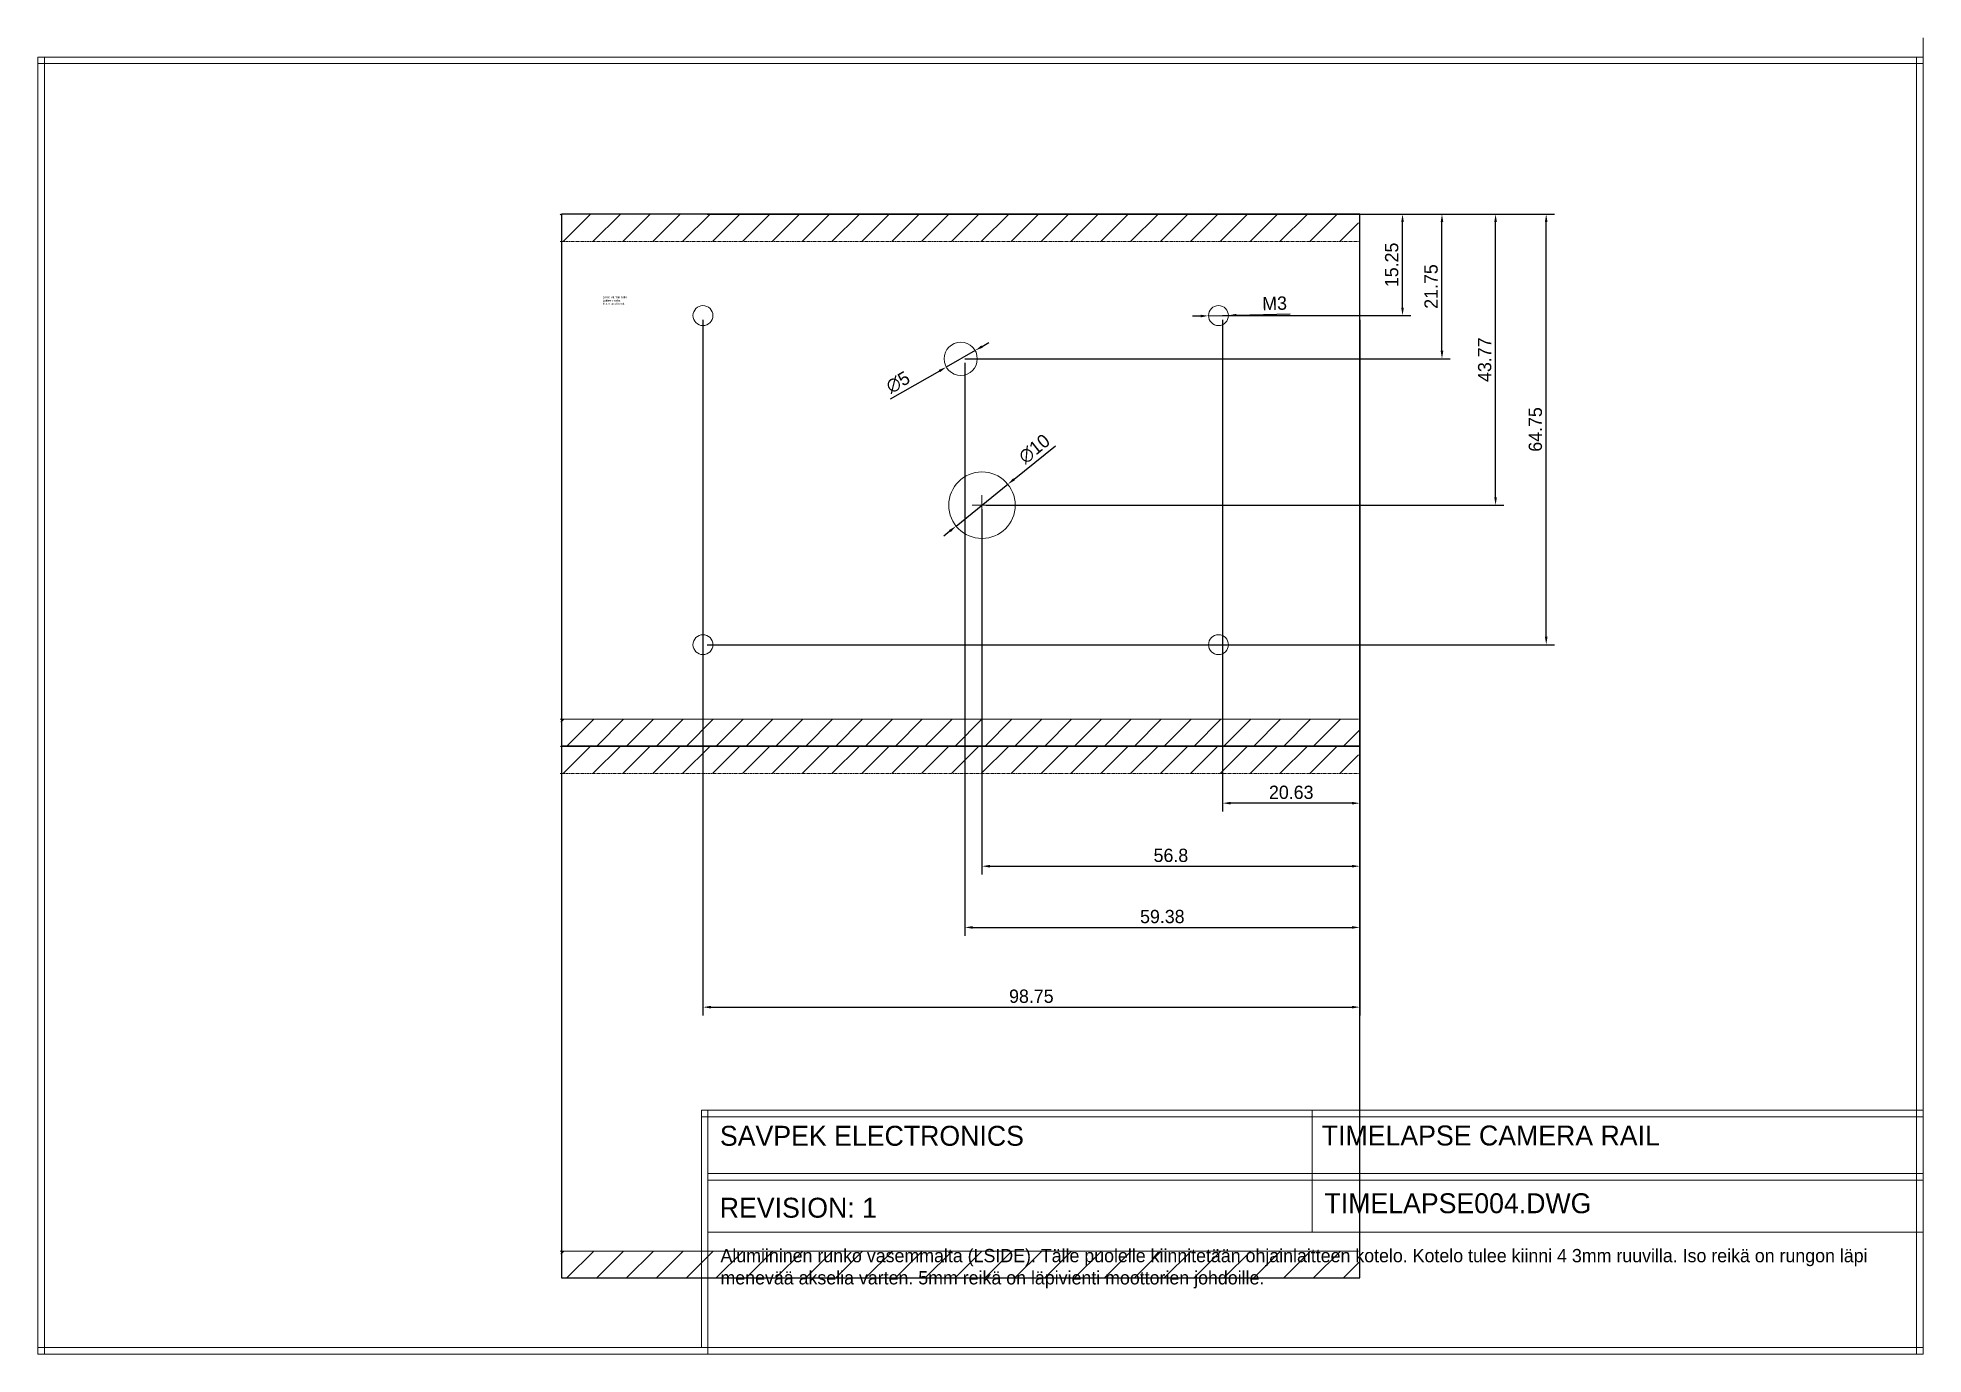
# Paper-space layout 'RUNKO-VASEMMALTA' of a CAD drawing. Header units: millimetres. Extents: x 8 to 291, y 7 to 205.
import ezdxf

# ---------------------------------------------------------------- set-up
doc = ezdxf.new("R2010")
doc.units = ezdxf.units.MM
doc.linetypes.add('CHAIN', pattern=[0.7087, 0.4724, -0.0591, 0.1181, -0.0591])
doc.layers.add('ATTRIBUUTIT', color=61, linetype='Continuous', plot=False)
doc.layers.add('DIMENSIONS', color=50, linetype='Continuous')
doc.layers.add('RUNKO', color=140, linetype='Continuous')
doc.dimstyles.new('SAVPEK_ISOT', dxfattribs={"dimtxt": 2, "dimasz": 1.2, "dimexe": 1.25, "dimexo": 0.625, "dimtad": 1, "dimdsep": 46, "dimtxsty": 'Standard', "dimcen": -2, "dimadec": 0, "dimazin": 0, "dimtfac": 1, "dimtmove": 0, "dimatfit": 3, "dimfxl": 0, "dimarcsym": 0})

# ---------------------------------------------------------------- blocks, each defined once
blk = doc.blocks.new('ALUMIINIPUTKI-80X80-LEFTS')
at = {"lineweight": 0}
h = blk.add_hatch(dxfattribs=at)
h.set_pattern_fill('ANSI31', color=256, style=0)
h.set_pattern_definition([(45, (-1229.3503, -176.4846), (-2.245064, 2.245064), [])])
h.paths.add_polyline_path([(-0.22, 80), (-0.22, 75.88), (119.78, 75.88), (119.78, 80)])
h = blk.add_hatch(dxfattribs=at)
h.set_pattern_fill('ANSI31', color=256, style=0)
h.set_pattern_definition([(45, (-1229.2402, -176.4846), (-2.245064, 2.245064), [])])
h.paths.add_polyline_path([(119.89, 4.03), (-0.11, 4.03), (-0.11, 0), (119.89, 0)])
h = blk.add_hatch(dxfattribs=at)
h.set_pattern_fill('ANSI31', color=256, style=0)
h.set_pattern_definition([(45, (-1229.3503, -256.4846), (-2.245064, 2.245064), [])])
h.paths.add_polyline_path([(-0.22, 0), (-0.22, -4.12), (119.78, -4.12), (119.78, 0)])
h = blk.add_hatch(dxfattribs=at)
h.set_pattern_fill('ANSI31', color=256, style=0)
h.set_pattern_definition([(45, (-1229.2402, -256.4846), (-2.245064, 2.245064), [])])
h.paths.add_polyline_path([(119.89, -75.97), (-0.11, -75.97), (-0.11, -80), (119.89, -80)])
for p, q in [((120, 80), (0, 80)), ((0, 80), (0, 0)), ((120, 0), (120, 80)), ((0, 0), (120, 0)), ((120, 0), (0, 0)), ((0, 0), (0, -80)), ((120, -80), (120, 0)), ((0, -80), (120, -80))]:
    blk.add_line(p, q)
at = {"linetype": 'CHAIN', "lineweight": 0}
for p, q in [((-0.22, 75.88), (119.78, 75.88)), ((-0.22, -4.12), (119.78, -4.12))]:
    blk.add_line(p, q, dxfattribs=at)
at = {"color": 0, "lineweight": 0}
for p, q in [((63.2, 37.73), (63.2, 34.73)), ((61.7, 36.23), (64.7, 36.23))]:
    blk.add_line(p, q, dxfattribs=at)
at = {"lineweight": 0}
for p, q in [((-0.22, 4.03), (119.78, 4.03)), ((115, 4.03), (114, 4.03)), ((115, 4.03), (116, 4.03)), ((-0.22, -75.97), (119.78, -75.97)), ((115, -75.97), (114, -75.97)), ((115, -75.97), (116, -75.97))]:
    blk.add_line(p, q, dxfattribs=at)
for centre, radius in [((21.25, 64.75), 1.5), ((98.75, 64.75), 1.5), ((60, 58.25), 2.5), ((63.2, 36.23), 5), ((21.25, 15.25), 1.5), ((98.75, 15.25), 1.5)]:
    blk.add_circle(centre, radius, dxfattribs=at)
at = {"layer": 'ATTRIBUUTIT', "lineweight": 0, "flags": 8}
for tag, p in [('_TYYPPI', (6.19, 67.36)), ('_KUVAUS', (6.19, 66.86)), ('_NOTES', (6.19, 66.38)), ('_NOTES_RIVI2', (6.19, 65.91)), ('_NOTES_RIVI3', (6.19, 65.44)), ('_TYYPPI', (6.19, -12.64)), ('_KUVAUS', (6.19, -13.14)), ('_NOTES', (6.19, -13.62)), ('_NOTES_RIVI2', (6.19, -14.09)), ('_NOTES_RIVI3', (6.19, -14.56))]:
    blk.add_attdef(tag, p, '', height=0.3, dxfattribs=at)
blk = doc.blocks.new('*D799')
at = {"layer": 'Defpoints', "color": 0, "lineweight": -3}
for p in [(153.39, 137.52), (145.62, 131.24)]:
    blk.add_point(p, dxfattribs=at)
at = {"layer": 'DIMENSIONS', "color": 0, "lineweight": -2}
for p, q in [((154.33, 138.28), (160.58, 143.33)), ((145.62, 131.24), (153.39, 137.52)), ((144.68, 130.48), (143.75, 129.73))]:
    blk.add_line(p, q, dxfattribs=at)
for points in [[(154.45, 138.12), (154.2, 138.43), (153.39, 137.52)], [(144.56, 130.64), (144.81, 130.33), (145.62, 131.24)]]:
    blk.add_solid(points, dxfattribs=at)
at = {"layer": 'DIMENSIONS', "color": 0, "lineweight": -2, "insert": (157.38, 142.84), "char_height": 2, "attachment_point": 5, "rotation": 38.937}
blk.add_mtext('∅10', dxfattribs=at)
blk = doc.blocks.new('*D800')
at = {"layer": 'Defpoints', "color": 0, "lineweight": -3}
for p in [(148.48, 157.64), (144.14, 155.15)]:
    blk.add_point(p, dxfattribs=at)
at = {"layer": 'DIMENSIONS', "color": 0, "lineweight": -2}
for p, q in [((149.52, 158.24), (150.56, 158.84)), ((148.48, 157.64), (144.14, 155.15)), ((143.1, 154.56), (135.7, 150.31))]:
    blk.add_line(p, q, dxfattribs=at)
for points in [[(149.62, 158.07), (149.42, 158.41), (148.48, 157.64)], [(143, 154.73), (143.2, 154.38), (144.14, 155.15)]]:
    blk.add_solid(points, dxfattribs=at)
at = {"layer": 'DIMENSIONS', "color": 0, "lineweight": -2, "insert": (136.88, 152.86), "char_height": 2, "attachment_point": 5, "rotation": 29.8572}
blk.add_mtext('∅5', dxfattribs=at)
blk = doc.blocks.new('*D801')
at = {"layer": 'Defpoints', "color": 0, "lineweight": -3}
for p in [(183.56, 162.86), (186.56, 162.93)]:
    blk.add_point(p, dxfattribs=at)
at = {"layer": 'DIMENSIONS', "color": 0, "lineweight": -2}
for p, q in [((182.36, 162.83), (181.16, 162.8)), ((183.56, 162.86), (186.56, 162.93)), ((187.76, 162.96), (195.83, 163.16))]:
    blk.add_line(p, q, dxfattribs=at)
for points in [[(182.36, 163.03), (182.36, 162.63), (183.56, 162.86)], [(187.76, 162.76), (187.75, 163.16), (186.56, 162.93)]]:
    blk.add_solid(points, dxfattribs=at)
at = {"layer": 'DIMENSIONS', "color": 0, "lineweight": -2, "insert": (193.5, 164.73), "char_height": 2, "attachment_point": 5, "rotation": 1.3864}
blk.add_mtext('M3', dxfattribs=at)
blk = doc.blocks.new('*D900')
at = {"layer": 'Defpoints', "color": 0, "lineweight": -3}
for p in [(185.06, 178.15), (212.73, 178.15), (185.06, 162.9)]:
    blk.add_point(p, dxfattribs=at)
at = {"layer": 'DIMENSIONS', "color": 0, "lineweight": -2}
for p, q in [((185.68, 178.15), (213.98, 178.15)), ((212.73, 164.1), (212.73, 176.95)), ((185.68, 162.9), (213.98, 162.9))]:
    blk.add_line(p, q, dxfattribs=at)
for points in [[(212.53, 176.95), (212.93, 176.95), (212.73, 178.15)], [(212.93, 164.1), (212.53, 164.1), (212.73, 162.9)]]:
    blk.add_solid(points, dxfattribs=at)
at = {"layer": 'DIMENSIONS', "color": 0, "lineweight": -2, "insert": (211.11, 170.52), "char_height": 2, "attachment_point": 5, "rotation": 90}
blk.add_mtext('15.25', dxfattribs=at)
blk = doc.blocks.new('*D901')
at = {"layer": 'Defpoints', "color": 0, "lineweight": -3}
for p in [(146.31, 178.15), (218.66, 178.15), (146.31, 156.4)]:
    blk.add_point(p, dxfattribs=at)
at = {"layer": 'DIMENSIONS', "color": 0, "lineweight": -2}
for p, q in [((146.93, 178.15), (219.91, 178.15)), ((218.66, 157.6), (218.66, 176.95)), ((146.93, 156.4), (219.91, 156.4))]:
    blk.add_line(p, q, dxfattribs=at)
for points in [[(218.46, 176.95), (218.86, 176.95), (218.66, 178.15)], [(218.86, 157.6), (218.46, 157.6), (218.66, 156.4)]]:
    blk.add_solid(points, dxfattribs=at)
at = {"layer": 'DIMENSIONS', "color": 0, "lineweight": -2, "insert": (217.03, 167.27), "char_height": 2, "attachment_point": 5, "rotation": 90}
blk.add_mtext('21.75', dxfattribs=at)
blk = doc.blocks.new('*D902')
at = {"layer": 'Defpoints', "color": 0, "lineweight": -3}
for p in [(149.51, 178.15), (226.72, 178.15), (149.51, 134.38)]:
    blk.add_point(p, dxfattribs=at)
at = {"layer": 'DIMENSIONS', "color": 0, "lineweight": -2}
for p, q in [((150.13, 178.15), (227.97, 178.15)), ((226.72, 135.58), (226.72, 176.95)), ((150.13, 134.38), (227.97, 134.38))]:
    blk.add_line(p, q, dxfattribs=at)
for points in [[(226.52, 176.95), (226.92, 176.95), (226.72, 178.15)], [(226.92, 135.58), (226.52, 135.58), (226.72, 134.38)]]:
    blk.add_solid(points, dxfattribs=at)
at = {"layer": 'DIMENSIONS', "color": 0, "lineweight": -2, "insert": (225.09, 156.26), "char_height": 2, "attachment_point": 5, "rotation": 90}
blk.add_mtext('43.77', dxfattribs=at)
blk = doc.blocks.new('*D903')
at = {"layer": 'Defpoints', "color": 0, "lineweight": -3}
for p in [(107.56, 178.15), (234.33, 178.15), (107.56, 113.4)]:
    blk.add_point(p, dxfattribs=at)
at = {"layer": 'DIMENSIONS', "color": 0, "lineweight": -2}
for p, q in [((108.18, 178.15), (235.58, 178.15)), ((234.33, 114.6), (234.33, 176.95)), ((108.18, 113.4), (235.58, 113.4))]:
    blk.add_line(p, q, dxfattribs=at)
for points in [[(234.13, 176.95), (234.53, 176.95), (234.33, 178.15)], [(234.53, 114.6), (234.13, 114.6), (234.33, 113.4)]]:
    blk.add_solid(points, dxfattribs=at)
at = {"layer": 'DIMENSIONS', "color": 0, "lineweight": -2, "insert": (232.71, 145.77), "char_height": 2, "attachment_point": 5, "rotation": 90}
blk.add_mtext('64.75', dxfattribs=at)
blk = doc.blocks.new('*D904')
at = {"layer": 'Defpoints', "color": 0, "lineweight": -3}
for p in [(185.68, 162.9), (206.31, 98.15), (185.68, 89.56)]:
    blk.add_point(p, dxfattribs=at)
at = {"layer": 'DIMENSIONS', "color": 0, "lineweight": -2}
for p, q in [((185.68, 162.27), (185.68, 88.31)), ((206.31, 97.52), (206.31, 88.31)), ((205.11, 89.56), (186.88, 89.56))]:
    blk.add_line(p, q, dxfattribs=at)
for points in [[(186.88, 89.36), (186.88, 89.76), (185.68, 89.56)], [(205.11, 89.76), (205.11, 89.36), (206.31, 89.56)]]:
    blk.add_solid(points, dxfattribs=at)
at = {"layer": 'DIMENSIONS', "color": 0, "lineweight": -2, "insert": (196, 91.18), "char_height": 2, "attachment_point": 5}
blk.add_mtext('20.63', dxfattribs=at)
blk = doc.blocks.new('*D905')
at = {"layer": 'Defpoints', "color": 0, "lineweight": -3}
for p in [(149.51, 134.38), (206.31, 134.38), (206.31, 80.08)]:
    blk.add_point(p, dxfattribs=at)
at = {"layer": 'DIMENSIONS', "color": 0, "lineweight": -2}
for p, q in [((149.51, 133.76), (149.51, 78.83)), ((206.31, 133.76), (206.31, 78.83)), ((150.71, 80.08), (205.11, 80.08))]:
    blk.add_line(p, q, dxfattribs=at)
for points in [[(150.71, 79.88), (150.71, 80.28), (149.51, 80.08)], [(205.11, 80.28), (205.11, 79.88), (206.31, 80.08)]]:
    blk.add_solid(points, dxfattribs=at)
at = {"layer": 'DIMENSIONS', "color": 0, "lineweight": -2, "insert": (177.91, 81.7), "char_height": 2, "attachment_point": 5}
blk.add_mtext('56.8', dxfattribs=at)
blk = doc.blocks.new('*D906')
at = {"layer": 'Defpoints', "color": 0, "lineweight": -3}
for p in [(146.93, 156.4), (206.31, 113.4), (206.31, 70.87)]:
    blk.add_point(p, dxfattribs=at)
at = {"layer": 'DIMENSIONS', "color": 0, "lineweight": -2}
for p, q in [((146.93, 155.77), (146.93, 69.62)), ((206.31, 112.77), (206.31, 69.62)), ((148.13, 70.87), (205.11, 70.87))]:
    blk.add_line(p, q, dxfattribs=at)
for points in [[(148.13, 70.67), (148.13, 71.07), (146.93, 70.87)], [(205.11, 71.07), (205.11, 70.67), (206.31, 70.87)]]:
    blk.add_solid(points, dxfattribs=at)
at = {"layer": 'DIMENSIONS', "color": 0, "lineweight": -2, "insert": (176.62, 72.5), "char_height": 2, "attachment_point": 5}
blk.add_mtext('59.38', dxfattribs=at)
blk = doc.blocks.new('*D907')
at = {"layer": 'Defpoints', "color": 0, "lineweight": -3}
for p in [(107.56, 162.9), (206.31, 162.9), (206.31, 58.88)]:
    blk.add_point(p, dxfattribs=at)
at = {"layer": 'DIMENSIONS', "color": 0, "lineweight": -2}
for p, q in [((107.56, 162.27), (107.56, 57.63)), ((206.31, 162.27), (206.31, 57.63)), ((108.76, 58.88), (205.11, 58.88))]:
    blk.add_line(p, q, dxfattribs=at)
for points in [[(108.76, 58.68), (108.76, 59.08), (107.56, 58.88)], [(205.11, 59.08), (205.11, 58.68), (206.31, 58.88)]]:
    blk.add_solid(points, dxfattribs=at)
at = {"layer": 'DIMENSIONS', "color": 0, "lineweight": -2, "insert": (156.93, 60.51), "char_height": 2, "attachment_point": 5}
blk.add_mtext('98.75', dxfattribs=at)

psp = doc.layouts.new('RUNKO-VASEMMALTA')

# ---------------------------------------------------------------- linework, layer by layer
at = {"layer": 'DIMENSIONS', "lineweight": 0}
for p, q in [((291.019, 6.664), (291.019, 204.696)), ((7.551, 201.789), (7.551, 6.664)), ((7.551, 201.789), (290.251, 201.789)), ((7.551, 201.789), (8.551, 201.789)), ((7.551, 201.789), (7.551, 200.789)), ((8.551, 201.789), (8.551, 6.664)), ((290.019, 6.664), (290.019, 201.789)), ((290.251, 201.789), (291.019, 201.789)), ((7.551, 200.789), (291.019, 200.789)), ((291.019, 43.402), (107.318, 43.402)), ((107.318, 43.402), (107.318, 7.664)), ((107.318, 43.402), (108.318, 43.402)), ((108.318, 43.402), (108.318, 6.664)), ((199.168, 43.402), (199.168, 25.033)), ((291.019, 43.402), (291.019, 42.402)), ((291.019, 42.402), (107.318, 42.402)), ((108.318, 33.877), (291.019, 33.877)), ((108.318, 33.877), (108.318, 32.877)), ((108.318, 32.877), (291.019, 32.877)), ((108.318, 25.033), (291.019, 25.033)), ((7.551, 6.664), (7.551, 7.664)), ((7.551, 7.664), (291.019, 7.664)), ((7.551, 6.664), (291.019, 6.664)), ((291.019, 6.664), (290.019, 6.664))]:
    psp.add_line(p, q, dxfattribs=at)

# ---------------------------------------------------------------- block references
at = {"layer": 'RUNKO', "lineweight": 0}
ref = psp.add_blockref('ALUMIINIPUTKI-80X80-LEFTS', (86.309, 98.148), dxfattribs=at)
ref.add_attrib('_TYYPPI', '80x80 Alumiiniputki', (92.495, 165.509), dxfattribs={"layer": 'ATTRIBUUTIT', "lineweight": 0, "height": 0.3, "flags": 8})
ref.add_attrib('_KUVAUS', 'Laitteen runko.', (92.495, 165.009), dxfattribs={"layer": 'ATTRIBUUTIT', "lineweight": 0, "height": 0.3, "flags": 8})
ref.add_attrib('_NOTES', 'Musta anodisointi.', (92.495, 164.523), dxfattribs={"layer": 'ATTRIBUUTIT', "lineweight": 0, "height": 0.3, "flags": 8})

# ---------------------------------------------------------------- texts
at = {"layer": 'DIMENSIONS', "lineweight": 0, "attachment_point": 1}
for s, insert, char_height, width in [('SAVPEK ELECTRONICS', (110.11, 41.03), 3, 87.5511), ('TIMELAPSE CAMERA RAIL', (200.589, 41.074), 3, 89.43006), ('REVISION: 1', (110.088, 30.211), 3, 87.5511), ('Alumiininen runko vasemmalta (LSIDE). Tälle puolelle kiinnitetään ohjainlaitteen kotelo. Kotelo tulee kiinni 4 3mm ruuvilla. Iso reikä on rungon läpi menevää akselia varten. 5mm reikä on läpivienti moottorien johdoille.', (110.197, 22.51), 2, 173.47077)]:
    psp.add_mtext(s, dxfattribs=dict(at, insert=insert, char_height=char_height, width=width))
at = {"layer": 'DIMENSIONS', "lineweight": 0, "insert": (200.997, 30.885), "char_height": 3, "attachment_point": 1}
psp.add_mtext('TIMELAPSE004.DWG', dxfattribs=at)

# ---------------------------------------------------------------- dimensions: what is measured, and where the dimension line sits
at = {"layer": 'DIMENSIONS', "lineweight": 0}
for base, p1, p2, picture, middle in [((234.334, 178.148), (107.559, 113.398), (107.559, 178.148), '*D903', (232.709, 145.773)), ((218.659, 178.148), (146.309, 156.398), (146.309, 178.148), '*D901', (217.034, 167.273)), ((226.719, 178.148), (149.505, 134.381), (149.505, 178.148), '*D902', (225.094, 156.264)), ((212.733, 178.148), (185.059, 162.898), (185.059, 178.148), '*D900', (211.108, 170.523))]:
    dim = psp.add_linear_dim(base=base, p1=p1, p2=p2, angle=90, dimstyle='SAVPEK_ISOT', dxfattribs=at)
    dim.commit()
    dim.dimension.update_dxf_attribs({"geometry": picture, "text_midpoint": middle})
dim = psp.add_diameter_dim_2p(p1=(183.56, 162.861), p2=(186.559, 162.934), text='M3', dimstyle='SAVPEK_ISOT', dxfattribs=at)
dim.commit()
dim.dimension.update_dxf_attribs({"geometry": '*D801', "text_midpoint": (193.535, 163.103), "dimtype": 163})
for base, p1, p2, picture, middle in [((206.309, 58.884), (107.559, 162.898), (206.309, 162.898), '*D907', (156.934, 60.509)), ((185.68415951, 89.55581176), (206.30915951, 98.147554327), (185.68415951, 162.897554327), '*D904', (195.99665951, 91.18081176)), ((206.30915951, 70.873180043), (146.93415951, 156.397554327), (206.30915951, 113.397554327), '*D906', (176.62165951, 72.498180043)), ((206.309, 80.075), (149.505, 134.381), (206.309, 134.381), '*D905', (177.907, 81.7))]:
    dim = psp.add_linear_dim(base=base, p1=p1, p2=p2, dimstyle='SAVPEK_ISOT', dxfattribs=at)
    dim.commit()
    dim.dimension.update_dxf_attribs({"geometry": picture, "text_midpoint": middle})
for p1, p2, picture, middle in [((148.477, 157.642), (144.141, 155.153), '*D800', (137.685, 151.447)), ((145.616, 131.238), (153.394, 137.523), '*D799', (158.406, 141.572))]:
    dim = psp.add_diameter_dim_2p(p1=p1, p2=p2, dimstyle='SAVPEK_ISOT', dxfattribs=at)
    dim.commit()
    dim.dimension.update_dxf_attribs({"geometry": picture, "text_midpoint": middle, "dimtype": 163})

doc.saveas('drawing.dxf')
